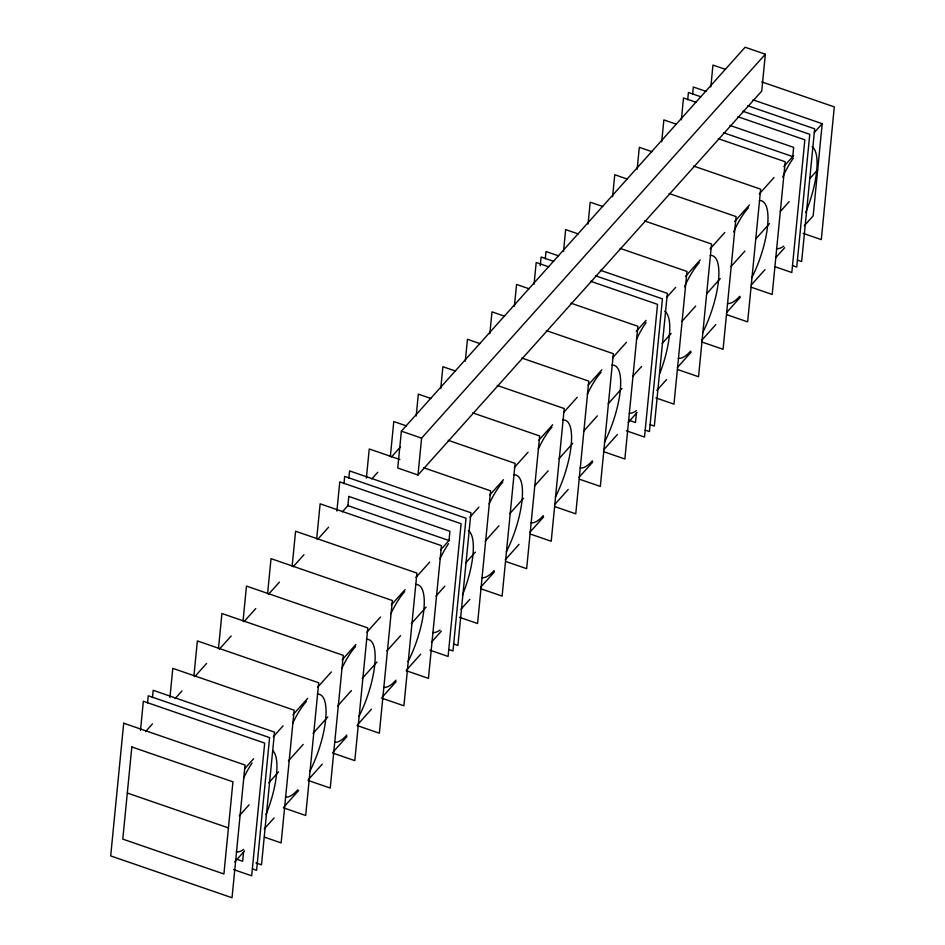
<?xml version="1.0" encoding="UTF-8"?>
<svg xmlns="http://www.w3.org/2000/svg" width="945" height="945" viewBox="0 0 945 945"><rect width="100%" height="100%" fill="white"/><g stroke="black" fill="none" stroke-linecap="round" stroke-linejoin="round"><path stroke-width="1.42" d="M140.486 730.426L143.345 701.261L264.683 743.101L251.677 875.814L233.545 869.565M147.538 703.068L148.259 695.768L269.597 737.62L256.579 870.333L252.398 868.88M152.452 697.575L153.173 690.287L274.511 732.139L261.493 864.84L255.918 862.915M169.946 697.516L172.805 668.351L294.143 710.191L281.137 842.905L264.399 837.128M193.926 675.923L197.363 640.923L318.701 682.774L305.684 815.488L283.37 807.786M218.484 648.506L221.921 613.506L343.259 655.346L330.242 788.059L307.928 780.369M243.042 621.089L246.468 586.089L367.806 627.929L354.8 760.642L332.475 752.941M267.589 593.661L271.026 558.66L392.364 600.512L379.347 733.214L357.033 725.524M243.55 852.047L242.641 861.261L237.1 859.359M292.147 566.244L295.572 531.244L416.91 573.083L403.905 705.797L381.579 698.095M316.693 538.815L320.131 503.815L441.469 545.667L428.451 678.368L406.137 670.678M336.904 511.044L339.763 481.879L461.113 523.719L448.095 656.432L429.963 650.184M343.968 483.686L344.677 476.398L466.015 518.238L453.009 650.951L448.816 649.51M348.87 478.205L349.591 470.905L470.929 512.757L457.912 645.47L453.73 644.018M366.377 478.135L369.235 448.969L399.912 459.553M390.356 456.553L393.781 421.553L406.338 425.876M401.377 431.156L397.762 468.023L417.985 475.004L761.729 91.086L765.344 54.219L745.121 47.25L401.377 431.156L421.6 438.137L765.344 54.219M416.19 416.001L418.34 394.124L430.885 398.459M417.985 475.004L421.6 438.137M440.748 388.584L442.886 366.707L455.443 371.031M465.294 361.155L467.444 339.279L479.989 343.614M489.853 333.739L491.991 311.862L504.547 316.185M514.399 306.31L516.549 284.445L529.106 288.768M534.043 284.374L536.193 262.497L548.738 266.833M540.245 265.769L541.095 257.016L553.652 261.352M545.3 258.824L546.009 251.535L558.566 255.859M563.504 251.464L565.653 229.6L578.21 233.923M588.062 224.048L590.2 202.171L602.756 206.506M612.608 196.631L614.758 174.754L627.315 179.077M637.166 169.202L639.316 147.325L651.861 151.661M661.713 141.785L663.862 119.909L676.419 124.232M636.387 413.296L635.489 422.51L628.567 420.123M681.357 119.838L683.507 97.973L696.063 102.296M687.7 99.78L688.421 92.48L700.966 96.815M692.614 94.287L693.323 86.999L705.88 91.322M710.829 86.94L712.967 65.063L725.524 69.387M752.952 99.816L822.209 123.689L813.172 215.85L804.313 225.737M145.601 731.572L152.488 723.882M175.108 698.615L181.995 690.925M194.788 676.644L206.589 663.449M219.382 649.168L231.182 635.985M243.975 621.704L255.776 608.521M268.569 594.24L279.389 582.144M293.163 566.764L303.983 554.68M317.756 539.3L328.577 527.215M342.35 511.836L348.256 505.244M371.857 478.867L377.764 472.276M391.537 456.896L400.396 447.009M244.743 768.639L253.603 758.752M273.282 736.781L283.11 725.795M292.95 714.81L307.704 698.32M317.544 687.334L331.317 671.954M342.137 659.87L355.911 644.49M366.731 632.406L380.504 617.014M391.324 604.93L405.098 589.55M415.918 577.466L429.691 562.086M440.512 550.002L449.371 540.115M470.031 517.033L478.879 507.146M489.699 495.062L503.472 479.682M514.293 467.598L528.066 452.206M538.886 440.122L552.66 424.742M563.48 412.658L577.253 397.278M588.073 385.194L601.847 369.802M612.667 357.718L626.441 342.338M636.28 331.352L646.12 320.367M666.78 297.297L675.628 287.398M685.468 276.412L700.221 259.934M710.061 248.948L724.815 232.47M734.655 221.484L749.409 204.994M759.248 194.008L774.002 177.53M783.842 166.544L793.682 155.559M814.342 132.489L822.209 123.689M239.25 815.818L249.09 804.833M268.758 782.862L278.598 771.876M288.438 760.89L303.191 744.4M313.031 733.414L327.785 716.936M337.625 705.95L351.398 690.571M362.218 678.486L376.972 661.996M386.812 651.01L400.585 635.631M411.406 623.546L426.16 607.068M435.999 596.082L444.847 586.183M465.507 563.114L475.347 552.128M485.187 541.142L498.96 525.763M509.78 513.678L523.554 498.287M534.374 486.202L548.147 470.823M558.967 458.738L572.741 443.359M583.561 431.274L597.334 415.883M608.155 403.798L621.928 388.419M632.748 376.334L641.596 366.447M662.256 343.378L671.115 333.479M681.936 321.394L695.709 306.015M706.529 293.93L720.303 278.551M731.123 266.466L744.896 251.075M755.716 238.99L769.49 223.611M780.31 211.526L789.158 201.639M809.818 178.57L817.685 169.769M234.726 861.899L244.566 850.913M264.246 828.942L274.074 817.957M283.913 806.971L298.667 790.481M308.507 779.495L322.28 764.115M333.101 752.031L346.874 736.651M357.694 724.567L371.468 709.175M382.288 697.091L396.061 681.711M406.882 669.627L420.655 654.247M431.475 642.163L441.315 631.166M460.995 609.194L469.842 599.307M480.662 587.223L494.436 571.843M505.256 559.759L519.029 544.367M529.85 532.283L543.623 516.903M554.443 504.819L568.217 489.439M579.037 477.355L592.81 461.963M603.631 449.879L617.404 434.499M628.224 422.415L637.084 412.528M656.751 390.545L666.591 379.559M677.411 367.475L691.185 352.095M702.005 340.011L715.778 324.631M726.599 312.547L740.372 297.155M751.192 285.071L764.966 269.691M775.786 257.607L784.645 247.72M761.788 81.896L834.305 106.903L821.299 239.617L803.167 233.368M747.719 105.757L814.661 128.839L801.655 261.552L797.474 260.111M742.805 111.238L809.759 134.332L796.741 267.033L792.56 265.592M737.903 116.731L804.845 139.813L791.827 272.526L775.101 266.75M729.93 125.413L793.646 147.385L792.749 156.598L723.492 132.713M718.259 138.667L785.2 161.749L772.195 294.462L751.275 287.245M693.701 166.084L760.654 189.177L747.637 321.879L726.717 314.673M669.154 193.512L736.096 216.594L723.079 349.307L702.159 342.09M644.596 220.929L711.55 244.023L698.532 376.724L677.612 369.519M620.05 248.358L686.991 271.439L673.974 404.153L655.854 397.892M600.406 270.294L667.347 293.375L654.342 426.089L650.148 424.648M595.492 275.775L662.433 298.856L649.428 431.57L645.246 430.129M590.578 281.256L657.531 304.349L644.514 437.051L626.381 430.802M570.945 303.191L637.887 326.285L624.869 458.998L603.949 451.781M546.387 330.62L613.329 353.702L600.323 486.415L579.403 479.198M521.841 358.037L588.782 381.13L575.765 513.844L554.845 506.626M497.283 385.465L564.224 408.547L551.218 541.261L530.299 534.043M472.724 412.882L539.678 435.976L526.66 568.677L505.74 561.472M448.178 440.311L515.119 463.393L502.114 596.106L481.194 588.889M423.62 467.728L490.573 490.821L477.556 623.523L459.424 617.274M127.315 793.032L228.43 827.903M710.25 255.422A54.125 17.152 -71 0 1 718.495 280.559A54.125 17.152 -71 0 1 702.678 332.581M690.594 351.127A54.125 17.152 -71 0 1 678.309 358.309M684.475 286.796A54.125 17.152 -71 0 1 699.265 262.651M664.784 311.212A54.125 17.152 -71 0 1 659.775 373.476M636.457 410.638A54.125 17.152 -71 0 1 629.193 413.154M636.434 339.361A54.125 17.152 -71 0 1 646.096 322.599M759.355 200.576A54.125 17.152 -71 0 1 767.6 225.713A54.125 17.152 -71 0 1 751.783 277.736M739.699 296.281A54.125 17.152 -71 0 1 727.414 303.463M733.58 231.962A54.125 17.152 -71 0 1 748.369 207.805M812.098 146.688A54.125 17.152 -71 0 1 805.636 212.578M783.783 246.102A54.125 17.152 -71 0 1 776.518 248.618M782.684 177.117A54.125 17.152 -71 0 1 793.41 158.063M317.402 694.185A54.125 17.152 -71 0 1 325.659 719.31A54.125 17.152 -71 0 1 309.842 771.333M297.746 789.878A54.125 17.152 -71 0 1 285.461 797.06M292.69 723.268A54.125 17.152 -71 0 1 306.416 701.403M272.963 750.826A54.125 17.152 -71 0 1 265.97 814.661M243.621 849.39A54.125 17.152 -71 0 1 236.356 851.906M243.586 778.113A54.125 17.152 -71 0 1 252.091 763.028M366.506 639.34A54.125 17.152 -71 0 1 374.763 664.477A54.125 17.152 -71 0 1 358.946 716.487M346.85 735.033A54.125 17.152 -71 0 1 334.565 742.215M341.806 668.434A54.125 17.152 -71 0 1 355.521 646.557M415.611 584.494A54.125 17.152 -71 0 1 423.868 609.631A54.125 17.152 -71 0 1 408.051 661.642M395.955 680.187A54.125 17.152 -71 0 1 383.67 687.369M390.911 613.589A54.125 17.152 -71 0 1 404.637 591.712M612.029 365.113A54.125 17.152 -71 0 1 620.286 390.25A54.125 17.152 -71 0 1 604.469 442.272M592.373 460.806A54.125 17.152 -71 0 1 580.088 467.988M587.329 394.207A54.125 17.152 -71 0 1 601.055 372.342M562.925 419.958A54.125 17.152 -71 0 1 571.182 445.095A54.125 17.152 -71 0 1 555.365 497.105M543.269 515.651A54.125 17.152 -71 0 1 530.984 522.833M538.225 449.052A54.125 17.152 -71 0 1 551.951 427.187M468.354 530.594A54.125 17.152 -71 0 1 462.388 595.291M440.039 630.008A54.125 17.152 -71 0 1 432.775 632.524M440.016 558.743A54.125 17.152 -71 0 1 448.509 543.659M513.82 474.803A54.125 17.152 -71 0 1 522.077 499.94A54.125 17.152 -71 0 1 506.26 551.951M494.164 570.496A54.125 17.152 -71 0 1 481.879 577.678M489.12 503.898A54.125 17.152 -71 0 1 502.846 482.021M123.7 723.197L110.695 855.91L232.033 897.75L245.038 765.037L123.7 723.197M131.827 746.952L122.791 839.113L223.906 873.983L232.942 781.822L131.827 746.952M348.799 496.42L347.89 505.646L449.005 540.516L449.914 531.291L348.799 496.42"/></g></svg>
